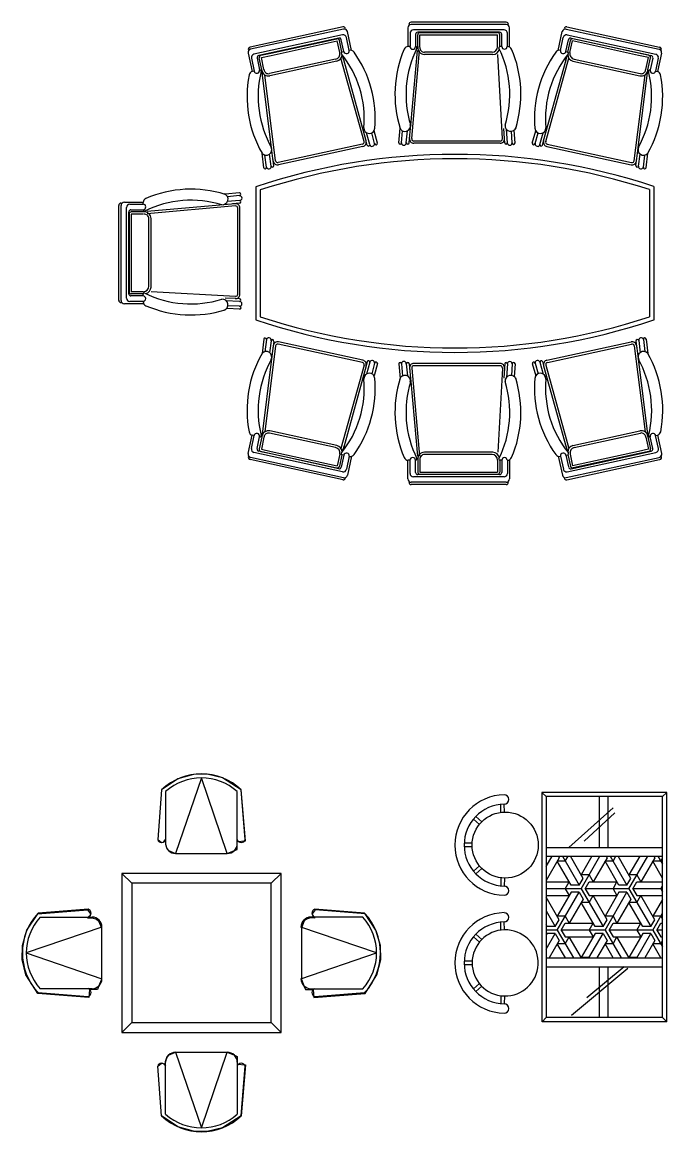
# Model space of a CAD drawing. Header units: inches. Extents: x 11.8 to 54.3, y 7.5 to 32.3.
# Drawn here: x 23.46 to 26.38, y 21.17 to 26.19 of the extents above; entities that cross this region are included whole.
import ezdxf

# ---------------------------------------------------------------- set-up
doc = ezdxf.new("R2010")
doc.units = ezdxf.units.IN
doc.header["$MEASUREMENT"] = 0
for name, color, linetype in [('02', 2, 'Continuous'), ('1', 1, 'Continuous'), ('4', 4, 'Continuous')]:
    doc.layers.add(name, color=color, linetype=linetype)

msp = doc.modelspace()

# ---------------------------------------------------------------- linework, layer by layer
at = {"layer": '02'}
for p, q in [((24.2727, 22.7729), (24.1557, 22.4309)), ((24.3897, 22.4309), (24.2727, 22.7729)), ((25.8127, 22.7077, 4.5), (25.8318, 22.6882, 4.5)), ((26.3581, 22.6882, 4.5), (26.3772, 22.7077, 4.5)), ((26.0712, 22.6886, 4.5), (26.0712, 22.4585, 4.5)), ((26.1112, 22.6886, 4.5), (26.1112, 22.4585, 4.5)), ((25.627, 22.6175, 4.5), (25.6262, 22.6543, 4.5)), ((25.643, 22.6187, 4.5), (25.6422, 22.6546, 4.5)), ((26.1346, 22.6377, 4.5), (25.9338, 22.4585, 4.5)), ((26.1424, 22.6145, 4.5), (26.0033, 22.4872, 4.5)), ((25.5297, 22.5628, 4.5), (25.5029, 22.5868, 4.5)), ((25.5404, 22.5747, 4.5), (25.5136, 22.5988, 4.5)), ((25.4969, 22.4771, 4.5), (25.4609, 22.4771, 4.5)), ((25.4969, 22.4611, 4.5), (25.4609, 22.4611, 4.5)), ((25.8318, 22.4585, 4.5), (26.3581, 22.4585, 4.5)), ((25.8318, 22.3714, 4.5), (25.859, 22.4185, 4.5)), ((25.8318, 22.4185, 4.5), (26.3581, 22.4185, 4.5)), ((25.891, 22.4117, 4.5), (25.8318, 22.309, 4.5)), ((25.8871, 22.4185, 4.5), (25.891, 22.4117, 4.5)), ((25.9051, 22.4185, 4.5), (25.981, 22.287, 4.5)), ((25.918, 22.3961, 4.5), (25.931, 22.4185, 4.5)), ((25.999, 22.3181, 4.5), (25.9411, 22.4185, 4.5)), ((26.039, 22.4185, 4.5), (25.99, 22.3337, 4.5)), ((25.99, 22.2714, 4.5), (26.075, 22.4185, 4.5)), ((26.107, 22.4117, 4.5), (26.044, 22.3025, 4.5)), ((26.1031, 22.4185, 4.5), (26.107, 22.4117, 4.5)), ((26.1211, 22.4185, 4.5), (26.197, 22.287, 4.5)), ((26.134, 22.3961, 4.5), (26.147, 22.4185, 4.5)), ((26.215, 22.3181, 4.5), (26.1571, 22.4185, 4.5)), ((26.255, 22.4185, 4.5), (26.206, 22.3337, 4.5)), ((26.206, 22.2714, 4.5), (26.291, 22.4185, 4.5)), ((26.323, 22.4117, 4.5), (26.26, 22.3025, 4.5)), ((26.3191, 22.4185, 4.5), (26.323, 22.4117, 4.5)), ((26.3371, 22.4185, 4.5), (26.3581, 22.382, 4.5)), ((26.35, 22.3961, 4.5), (26.3581, 22.4101, 4.5)), ((25.5297, 22.3753, 4.5), (25.5029, 22.3513, 4.5)), ((25.5404, 22.3634, 4.5), (25.5136, 22.3394, 4.5)), ((25.945, 22.287, 4.5), (25.882, 22.3961, 4.5)), ((25.918, 22.3961, 4.5), (25.882, 22.3961, 4.5)), ((26.161, 22.287, 4.5), (26.098, 22.3961, 4.5)), ((26.134, 22.3961, 4.5), (26.098, 22.3961, 4.5)), ((26.3581, 22.3197, 4.5), (26.314, 22.3961, 4.5)), ((26.35, 22.3961, 4.5), (26.314, 22.3961, 4.5)), ((23.9577, 22.2959), (23.9127, 22.3409)), ((24.5877, 22.2959), (24.6327, 22.3409)), ((25.627, 22.3207, 4.5), (25.6262, 22.2839, 4.5)), ((25.643, 22.3195, 4.5), (25.6422, 22.2835, 4.5)), ((25.981, 22.287, 4.5), (25.999, 22.3181, 4.5)), ((26.026, 22.3337, 4.5), (25.99, 22.3337, 4.5)), ((26.026, 22.3337, 4.5), (26.044, 22.3025, 4.5)), ((26.197, 22.287, 4.5), (26.215, 22.3181, 4.5)), ((26.242, 22.3337, 4.5), (26.206, 22.3337, 4.5)), ((26.242, 22.3337, 4.5), (26.26, 22.3025, 4.5)), ((23.9577, 22.2959), (23.9577, 21.6659)), ((24.5877, 22.2959), (23.9577, 22.2959)), ((24.5877, 21.6659), (24.5877, 22.2959)), ((25.8318, 22.3025, 4.5), (25.936, 22.3025, 4.5)), ((25.99, 22.2714, 4.5), (25.8318, 22.2714, 4.5)), ((25.945, 22.2558, 4.5), (25.882, 22.1467, 4.5)), ((25.882, 22.0843, 4.5), (25.981, 22.2558, 4.5)), ((25.918, 22.2714, 4.5), (25.936, 22.3025, 4.5)), ((25.918, 22.2714, 4.5), (25.936, 22.2402, 4.5)), ((25.981, 22.287, 4.5), (25.945, 22.287, 4.5)), ((25.981, 22.2558, 4.5), (25.945, 22.2558, 4.5)), ((25.981, 22.2558, 4.5), (25.999, 22.2246, 4.5)), ((25.99, 22.2714, 4.5), (26.089, 22.0999, 4.5)), ((26.008, 22.2714, 4.5), (26.026, 22.3025, 4.5)), ((26.008, 22.2714, 4.5), (26.026, 22.2402, 4.5)), ((26.206, 22.2714, 4.5), (26.008, 22.2714, 4.5)), ((26.026, 22.3025, 4.5), (26.152, 22.3025, 4.5)), ((26.161, 22.2558, 4.5), (26.098, 22.1467, 4.5)), ((26.098, 22.0843, 4.5), (26.197, 22.2558, 4.5)), ((26.134, 22.2714, 4.5), (26.152, 22.3025, 4.5)), ((26.134, 22.2714, 4.5), (26.152, 22.2402, 4.5)), ((26.197, 22.287, 4.5), (26.161, 22.287, 4.5)), ((26.197, 22.2558, 4.5), (26.161, 22.2558, 4.5)), ((26.197, 22.2558, 4.5), (26.215, 22.2246, 4.5)), ((26.206, 22.2714, 4.5), (26.305, 22.0999, 4.5)), ((26.224, 22.2714, 4.5), (26.242, 22.3025, 4.5)), ((26.224, 22.2714, 4.5), (26.242, 22.2402, 4.5)), ((26.3581, 22.2714, 4.5), (26.224, 22.2714, 4.5)), ((26.242, 22.3025, 4.5), (26.3581, 22.3025, 4.5)), ((26.35, 22.2714, 4.5), (26.3581, 22.2854, 4.5)), ((26.35, 22.2714, 4.5), (26.3581, 22.2573, 4.5)), ((25.8318, 22.2402, 4.5), (25.936, 22.2402, 4.5)), ((25.891, 22.1311, 4.5), (25.8318, 22.2337, 4.5)), ((25.999, 22.2246, 4.5), (25.936, 22.1155, 4.5)), ((26.053, 22.0999, 4.5), (25.99, 22.209, 4.5)), ((26.026, 22.209, 4.5), (25.99, 22.209, 4.5)), ((26.026, 22.2402, 4.5), (26.152, 22.2402, 4.5)), ((26.026, 22.209, 4.5), (26.044, 22.2402, 4.5)), ((26.107, 22.1311, 4.5), (26.044, 22.2402, 4.5)), ((26.215, 22.2246, 4.5), (26.152, 22.1155, 4.5)), ((26.269, 22.0999, 4.5), (26.206, 22.209, 4.5)), ((26.242, 22.209, 4.5), (26.206, 22.209, 4.5)), ((26.242, 22.2402, 4.5), (26.3581, 22.2402, 4.5)), ((26.242, 22.209, 4.5), (26.26, 22.2402, 4.5)), ((26.323, 22.1311, 4.5), (26.26, 22.2402, 4.5)), ((26.3581, 22.2231, 4.5), (26.314, 22.1467, 4.5)), ((25.8318, 22.1714, 4.5), (25.873, 22.0999, 4.5)), ((26.314, 22.0843, 4.5), (26.3581, 22.1607, 4.5)), ((23.5425, 22.1429), (23.7777, 22.1429)), ((25.627, 22.0839, 4.5), (25.6262, 22.1207, 4.5)), ((25.6422, 22.1211, 4.5), (25.6422, 22.1211, 4.5)), ((25.643, 22.0851, 4.5), (25.6422, 22.1211, 4.5)), ((25.837, 22.0999, 4.5), (25.8318, 22.109, 4.5)), ((25.873, 22.0999, 4.5), (25.891, 22.1311, 4.5)), ((25.918, 22.1467, 4.5), (25.882, 22.1467, 4.5)), ((25.9, 22.0843, 4.5), (25.918, 22.1155, 4.5)), ((25.918, 22.1467, 4.5), (25.936, 22.1155, 4.5)), ((25.918, 22.1155, 4.5), (26.044, 22.1155, 4.5)), ((26.026, 22.0843, 4.5), (26.044, 22.1155, 4.5)), ((26.089, 22.0999, 4.5), (26.107, 22.1311, 4.5)), ((26.134, 22.1467, 4.5), (26.098, 22.1467, 4.5)), ((26.116, 22.0843, 4.5), (26.134, 22.1155, 4.5)), ((26.134, 22.1467, 4.5), (26.152, 22.1155, 4.5)), ((26.134, 22.1155, 4.5), (26.26, 22.1155, 4.5)), ((26.242, 22.0843, 4.5), (26.26, 22.1155, 4.5)), ((26.305, 22.0999, 4.5), (26.323, 22.1311, 4.5)), ((26.35, 22.1467, 4.5), (26.314, 22.1467, 4.5)), ((26.332, 22.0843, 4.5), (26.35, 22.1155, 4.5)), ((26.35, 22.1467, 4.5), (26.3581, 22.1326, 4.5)), ((26.35, 22.1155, 4.5), (26.3581, 22.1155, 4.5)), ((23.8227, 22.0979), (23.4807, 21.9809)), ((25.0647, 21.9809), (24.7227, 22.0979)), ((25.5404, 22.0412, 4.5), (25.5136, 22.0652, 4.5)), ((25.882, 22.0843, 4.5), (25.8318, 22.0843, 4.5)), ((25.837, 22.0687, 4.5), (25.8318, 22.0596, 4.5)), ((25.8318, 21.9972, 4.5), (25.873, 22.0687, 4.5)), ((25.873, 22.0999, 4.5), (25.837, 22.0999, 4.5)), ((25.873, 22.0687, 4.5), (25.837, 22.0687, 4.5)), ((25.873, 22.0687, 4.5), (25.891, 22.0375, 4.5)), ((25.882, 22.0843, 4.5), (25.9548, 21.9583, 4.5)), ((25.9, 22.0843, 4.5), (25.918, 22.0531, 4.5)), ((26.098, 22.0843, 4.5), (25.9, 22.0843, 4.5)), ((26.053, 22.0687, 4.5), (25.99, 21.9596, 4.5)), ((26.0253, 21.9583, 4.5), (26.089, 22.0687, 4.5)), ((26.026, 22.0843, 4.5), (26.044, 22.0531, 4.5)), ((26.089, 22.0999, 4.5), (26.053, 22.0999, 4.5)), ((26.089, 22.0687, 4.5), (26.053, 22.0687, 4.5)), ((26.089, 22.0687, 4.5), (26.107, 22.0375, 4.5)), ((26.098, 22.0843, 4.5), (26.1708, 21.9583, 4.5)), ((26.116, 22.0843, 4.5), (26.134, 22.0531, 4.5)), ((26.314, 22.0843, 4.5), (26.116, 22.0843, 4.5)), ((26.269, 22.0687, 4.5), (26.206, 21.9596, 4.5)), ((26.2413, 21.9583, 4.5), (26.305, 22.0687, 4.5)), ((26.242, 22.0843, 4.5), (26.26, 22.0531, 4.5)), ((26.305, 22.0999, 4.5), (26.269, 22.0999, 4.5)), ((26.305, 22.0687, 4.5), (26.269, 22.0687, 4.5)), ((26.305, 22.0687, 4.5), (26.323, 22.0375, 4.5)), ((26.314, 22.0843, 4.5), (26.3581, 22.0079, 4.5)), ((26.332, 22.0843, 4.5), (26.35, 22.0531, 4.5)), ((26.3581, 22.0843, 4.5), (26.332, 22.0843, 4.5)), ((25.5297, 22.0293, 4.5), (25.5029, 22.0533, 4.5)), ((25.891, 22.0375, 4.5), (25.8453, 21.9583, 4.5)), ((25.9188, 21.9583, 4.5), (25.882, 22.0219, 4.5)), ((25.918, 22.0219, 4.5), (25.882, 22.0219, 4.5)), ((25.918, 22.0531, 4.5), (26.044, 22.0531, 4.5)), ((25.918, 22.0219, 4.5), (25.936, 22.0531, 4.5)), ((25.9908, 21.9583, 4.5), (25.936, 22.0531, 4.5)), ((26.107, 22.0375, 4.5), (26.0613, 21.9583, 4.5)), ((26.1348, 21.9583, 4.5), (26.098, 22.0219, 4.5)), ((26.134, 22.0219, 4.5), (26.098, 22.0219, 4.5)), ((26.134, 22.0531, 4.5), (26.26, 22.0531, 4.5)), ((26.134, 22.0219, 4.5), (26.152, 22.0531, 4.5)), ((26.2068, 21.9583, 4.5), (26.152, 22.0531, 4.5)), ((26.323, 22.0375, 4.5), (26.2773, 21.9583, 4.5)), ((26.3508, 21.9583, 4.5), (26.314, 22.0219, 4.5)), ((26.35, 22.0219, 4.5), (26.314, 22.0219, 4.5)), ((26.35, 22.0531, 4.5), (26.3581, 22.0531, 4.5)), ((26.35, 22.0219, 4.5), (26.3581, 22.036, 4.5)), ((23.4807, 21.9809), (23.8227, 21.8639)), ((24.7227, 21.8639), (25.0647, 21.9809)), ((25.8318, 21.9583, 4.5), (26.3581, 21.9583, 4.5)), ((26.026, 21.9596, 4.5), (25.99, 21.9596, 4.5)), ((26.026, 21.9596, 4.5), (26.0268, 21.9583, 4.5)), ((26.242, 21.9596, 4.5), (26.206, 21.9596, 4.5)), ((26.242, 21.9596, 4.5), (26.2428, 21.9583, 4.5)), ((25.4969, 21.9435, 4.5), (25.4609, 21.9435, 4.5)), ((25.4969, 21.9275, 4.5), (25.4609, 21.9275, 4.5)), ((25.8318, 21.9183, 4.5), (26.3581, 21.9183, 4.5)), ((26.2005, 21.9098, 4.5), (25.9457, 21.6975, 4.5)), ((26.1844, 21.9183, 4.5), (26.0149, 21.7772, 4.5)), ((26.0712, 21.9183, 4.5), (26.0712, 21.6882, 4.5)), ((26.1112, 21.9183, 4.5), (26.1112, 21.6882, 4.5)), ((25.8101, 21.8923, 4.5), (25.8127, 21.8923, 4.5)), ((23.7777, 21.8189), (23.5425, 21.8189)), ((25.5297, 21.8418, 4.5), (25.5029, 21.8178, 4.5)), ((25.5404, 21.8299, 4.5), (25.5136, 21.8058, 4.5)), ((25.627, 21.7871, 4.5), (25.6262, 21.7503, 4.5)), ((25.627, 21.7871, 4.5), (25.6426, 21.7859, 4.5)), ((25.643, 21.7859, 4.5), (25.6422, 21.75, 4.5)), ((23.9127, 21.6209), (23.9577, 21.6659)), ((23.9577, 21.6659), (24.5877, 21.6659)), ((24.6327, 21.6209), (24.5877, 21.6659)), ((25.8318, 21.6886, 4.5), (25.8131, 21.6691, 4.5)), ((26.3577, 21.6882, 4.5), (26.3772, 21.6691, 4.5)), ((24.1557, 21.5309), (24.2727, 21.1889)), ((24.2727, 21.1889), (24.3897, 21.5309)), ((24.4347, 21.5123), (24.4347, 21.2508)), ((24.1107, 21.2508), (24.1107, 21.4859))]:
    msp.add_line(p, q, dxfattribs=at)
msp.add_circle((25.6463, 22.4691, 4.5), 0.1496, dxfattribs=at)
for centre, radius, start, end in [((24.2727, 22.5299), 0.243, 48.1897, 131.8103), ((23.7237, 21.9809), 0.243, 138.1897, 221.8103), ((24.8217, 21.9809), 0.243, 318.1897, 41.8103), ((25.6463, 21.9355, 4.5), 0.1496, 268.5755, 262.5676), ((24.2727, 21.4319), 0.243, 228.1897, 311.8103)]:
    msp.add_arc(centre, radius, start, end, dxfattribs=at)
at = {"layer": '1'}
for p, q in [((24.913, 26.1731), (24.4929, 26.0815)), ((25.6512, 26.1942), (25.2212, 26.1942)), ((25.6512, 26.1842), (25.2212, 26.1842)), ((25.9246, 26.1731), (26.3447, 26.0815)), ((24.9152, 26.1633), (24.4951, 26.0717)), ((24.9107, 26.1368), (24.5101, 26.0494)), ((24.8933, 26.1228), (24.5318, 26.0439)), ((24.9414, 26.0667), (24.9286, 26.1253)), ((24.9516, 26.0667), (24.933, 26.1519)), ((25.2062, 26.1692), (25.2062, 26.0842)), ((25.2162, 26.1442), (25.2162, 26.0842)), ((25.6412, 26.1592), (25.2312, 26.1592)), ((25.2412, 26.1392), (25.2412, 26.0842)), ((25.2508, 26.082), (25.2508, 26.1377)), ((25.6212, 26.1492), (25.2512, 26.1492)), ((25.2608, 26.1477), (25.6119, 26.1477)), ((25.2608, 26.082), (25.2608, 26.1377)), ((25.2608, 26.1377), (25.6119, 26.1377)), ((25.6119, 26.0835), (25.6119, 26.1377)), ((25.6219, 26.0841), (25.6219, 26.1377)), ((25.6312, 26.0842), (25.6312, 26.1392)), ((25.6562, 26.0842), (25.6562, 26.1442)), ((25.6662, 26.082), (25.6662, 26.1692)), ((25.886, 26.0667), (25.9046, 26.1519)), ((25.8962, 26.0667), (25.909, 26.1253)), ((25.9224, 26.1633), (26.3425, 26.0717)), ((25.9269, 26.1368), (26.3274, 26.0494)), ((25.9443, 26.1228), (26.3058, 26.0439)), ((24.586, 26.0542), (24.8846, 26.1193)), ((24.5881, 26.0444), (24.8867, 26.1096)), ((24.8982, 26.0566), (24.8867, 26.1096)), ((24.9079, 26.0592), (24.8965, 26.1117)), ((24.9169, 26.0614), (24.9052, 26.1151)), ((25.2159, 26.0842), (25.2081, 26.0842)), ((25.2412, 26.0858), (25.2412, 26.0858)), ((25.251, 26.0813), (25.2511, 26.082)), ((25.631, 26.0841), (25.6227, 26.0841)), ((25.6307, 26.0826), (25.6306, 26.0841)), ((25.6563, 26.0829), (25.6562, 26.0841)), ((25.9207, 26.0614), (25.9324, 26.1151)), ((25.9297, 26.0592), (25.9411, 26.1117)), ((25.9394, 26.0566), (25.9509, 26.1096)), ((26.2495, 26.0444), (25.9509, 26.1096)), ((26.2516, 26.0542), (25.953, 26.1193)), ((24.4836, 26.0539), (24.5017, 25.9708)), ((24.4987, 26.0316), (24.5115, 25.9729)), ((24.5242, 26.032), (24.5359, 25.9783)), ((24.5458, 25.9782), (24.5339, 26.0326)), ((24.5415, 26.0445), (24.586, 26.0542)), ((24.5437, 26.0347), (24.5881, 26.0444)), ((24.5555, 25.9803), (24.5437, 26.0347)), ((24.8791, 26.0269), (24.5801, 25.9616)), ((25.0081, 25.6541), (24.9038, 26.031)), ((24.9168, 26.0612), (24.9087, 26.0594)), ((24.9165, 26.0223), (24.9091, 26.0473)), ((25.0177, 25.6567), (24.9159, 26.0247)), ((25.219, 25.7284), (25.2496, 26.0659)), ((25.2235, 25.6672), (25.2596, 26.0659)), ((25.5869, 26.0585), (25.2809, 26.0585)), ((25.5907, 26.0485), (25.2809, 26.0485)), ((25.6335, 25.6668), (25.6124, 26.048)), ((25.8199, 25.6567), (25.9217, 26.0247)), ((25.8295, 25.6541), (25.9338, 26.031)), ((25.9208, 26.0612), (25.9289, 26.0594)), ((25.9211, 26.0223), (25.9285, 26.0473)), ((25.9584, 26.0269), (26.2575, 25.9616)), ((26.2939, 26.0347), (26.2495, 26.0444)), ((26.2961, 26.0445), (26.2516, 26.0542)), ((26.2821, 25.9803), (26.2939, 26.0347)), ((26.2918, 25.9782), (26.3037, 26.0326)), ((26.3134, 26.032), (26.3017, 25.9783)), ((26.3389, 26.0316), (26.3261, 25.9729)), ((26.354, 26.0539), (26.3359, 25.9708)), ((24.5111, 25.9729), (24.5035, 25.9712)), ((24.5356, 25.9798), (24.5356, 25.9799)), ((24.59, 25.6259), (24.5458, 25.9782)), ((24.5461, 25.9775), (24.546, 25.9782)), ((24.5555, 25.9803), (24.556, 25.9787)), ((24.885, 26.0179), (24.5822, 25.9519)), ((25.9526, 26.0179), (26.2554, 25.9519)), ((26.2476, 25.6259), (26.2918, 25.9782)), ((26.2821, 25.9803), (26.2816, 25.9787)), ((26.2915, 25.9775), (26.2916, 25.9782)), ((26.302, 25.9798), (26.302, 25.9799)), ((26.3265, 25.9729), (26.3341, 25.9712)), ((24.6075, 25.5671), (24.5588, 25.9565)), ((26.2301, 25.5671), (26.2788, 25.9565)), ((25.2136, 25.6681), (25.219, 25.7284)), ((25.0343, 25.6405), (25.0193, 25.6941)), ((25.0556, 25.6452), (25.0426, 25.6929)), ((25.0687, 25.6471), (25.0532, 25.7023)), ((25.1649, 25.648), (25.1708, 25.714)), ((25.1772, 25.648), (25.182, 25.7027)), ((25.199, 25.648), (25.2043, 25.7026)), ((25.2118, 25.6484), (25.2147, 25.6808)), ((25.6435, 25.6674), (25.6409, 25.7128)), ((25.6562, 25.648), (25.6526, 25.7096)), ((25.678, 25.648), (25.6754, 25.7004)), ((25.6912, 25.6472), (25.6877, 25.7061)), ((25.7689, 25.6471), (25.7844, 25.7023)), ((25.782, 25.6452), (25.795, 25.6929)), ((25.8033, 25.6405), (25.8183, 25.6941)), ((24.5975, 25.5658), (24.59, 25.6259)), ((25.0006, 25.6416), (24.6195, 25.5585)), ((25.0027, 25.6319), (24.6217, 25.5488)), ((25.0227, 25.6381), (25.0178, 25.6554)), ((25.0689, 25.6463), (25.0689, 25.6464)), ((25.1758, 25.6463), (25.1758, 25.6464)), ((25.6235, 25.6563), (25.2335, 25.6563)), ((25.6235, 25.6463), (25.2335, 25.6463)), ((25.6444, 25.6482), (25.6433, 25.6661)), ((25.6913, 25.6463), (25.6913, 25.6464)), ((25.7687, 25.6463), (25.7687, 25.6464)), ((25.8149, 25.6381), (25.8198, 25.6554)), ((25.8349, 25.6319), (26.2159, 25.5488)), ((25.837, 25.6416), (26.2181, 25.5585)), ((26.24, 25.5658), (26.2476, 25.6259)), ((24.5542, 25.5358), (24.5466, 25.6012)), ((24.5663, 25.5385), (24.5594, 25.5929)), ((24.5876, 25.5431), (24.5811, 25.5976)), ((24.6, 25.5462), (24.5959, 25.5785)), ((26.2375, 25.5462), (26.2417, 25.5785)), ((26.25, 25.5431), (26.2565, 25.5976)), ((26.2713, 25.5385), (26.2782, 25.5929)), ((26.2833, 25.5358), (26.291, 25.6012)), ((24.5653, 25.5365), (24.5653, 25.5365)), ((26.2723, 25.5365), (26.2723, 25.5365)), ((24.4452, 25.4214), (24.3793, 25.4154)), ((24.5389, 25.4349), (24.5389, 24.8608)), ((26.2989, 25.4364), (26.2989, 24.8607)), ((23.924, 25.38), (24.009, 25.38)), ((23.949, 25.37), (24.009, 25.37)), ((24.009, 25.3704), (24.009, 25.3782)), ((24.4251, 25.3727), (24.0273, 25.3367)), ((24.4452, 25.4091), (24.3905, 25.4042)), ((24.4452, 25.3872), (24.3906, 25.382)), ((24.4448, 25.3744), (24.4124, 25.3716)), ((24.4469, 25.4104), (24.4469, 25.4104)), ((23.899, 24.935), (23.899, 25.365)), ((23.909, 24.935), (23.909, 25.365)), ((23.934, 24.945), (23.934, 25.355)), ((23.944, 24.965), (23.944, 25.335)), ((23.9455, 25.3254), (23.9455, 24.9743)), ((23.954, 25.345), (24.009, 25.345)), ((24.0112, 25.3354), (23.9555, 25.3354)), ((23.9555, 25.3254), (23.9555, 24.9743)), ((24.0112, 25.3254), (23.9555, 25.3254)), ((24.0074, 25.345), (24.0074, 25.345)), ((24.012, 25.3353), (24.0113, 25.3352)), ((24.426, 25.3627), (24.0273, 25.3266)), ((24.4369, 24.9628), (24.4369, 25.3528)), ((24.4469, 24.9628), (24.4469, 25.3528)), ((24.0347, 24.9993), (24.0347, 25.3054)), ((24.0447, 24.9956), (24.0447, 25.3054)), ((24.0097, 24.9743), (23.9555, 24.9743)), ((24.4264, 24.9528), (24.0452, 24.9739)), ((24.0112, 24.92), (23.924, 24.92)), ((24.009, 24.93), (23.949, 24.93)), ((24.009, 24.955), (23.954, 24.955)), ((24.0092, 24.9643), (23.9555, 24.9643)), ((24.0106, 24.9556), (24.0091, 24.9557)), ((24.0103, 24.93), (24.0091, 24.9301)), ((24.0092, 24.9552), (24.0092, 24.9635)), ((24.4258, 24.9428), (24.3805, 24.9453)), ((24.4452, 24.9301), (24.3836, 24.9337)), ((24.4451, 24.9419), (24.4271, 24.943)), ((24.4461, 24.895), (24.3871, 24.8985)), ((24.4452, 24.9083), (24.3929, 24.9109)), ((24.4469, 24.895), (24.4469, 24.895)), ((24.5542, 24.7599), (24.5466, 24.6945)), ((24.6075, 24.7286), (24.5588, 24.3392)), ((24.5663, 24.7572), (24.5594, 24.7028)), ((24.5653, 24.7592), (24.5653, 24.7592)), ((24.5876, 24.7526), (24.5811, 24.6981)), ((24.5975, 24.7299), (24.59, 24.6698)), ((24.6, 24.7495), (24.5959, 24.7172)), ((25.0006, 24.6541), (24.6195, 24.7372)), ((25.0027, 24.6638), (24.6217, 24.7469)), ((25.8351, 24.6639), (26.2162, 24.7471)), ((25.8373, 24.6542), (26.2183, 24.7374)), ((26.2303, 24.7288), (26.2792, 24.3394)), ((26.2378, 24.7497), (26.2419, 24.7174)), ((26.2403, 24.7301), (26.2478, 24.67)), ((26.2502, 24.7528), (26.2567, 24.6983)), ((26.2715, 24.7574), (26.2785, 24.703)), ((26.2725, 24.7594), (26.2725, 24.7594)), ((26.2836, 24.7601), (26.2913, 24.6947)), ((24.59, 24.6698), (24.5458, 24.3175)), ((26.2478, 24.67), (26.2922, 24.3178)), ((25.0081, 24.6416), (24.9038, 24.2647)), ((25.0177, 24.639), (24.9159, 24.271)), ((25.0227, 24.6575), (25.0178, 24.6403)), ((25.0343, 24.6552), (25.0193, 24.6016)), ((25.0556, 24.6505), (25.0426, 24.6027)), ((25.0687, 24.6486), (25.0532, 24.5934)), ((25.0689, 24.6494), (25.0689, 24.6493)), ((25.1649, 24.6477), (25.1708, 24.5817)), ((25.1758, 24.6494), (25.1758, 24.6493)), ((25.1772, 24.6477), (25.182, 24.593)), ((25.199, 24.6477), (25.2043, 24.593)), ((25.2118, 24.6473), (25.2147, 24.6149)), ((25.2136, 24.6276), (25.219, 24.5673)), ((25.2235, 24.6285), (25.2596, 24.2298)), ((25.6235, 24.6494), (25.2335, 24.6494)), ((25.6235, 24.6394), (25.2335, 24.6394)), ((25.6335, 24.6288), (25.6124, 24.2477)), ((25.6435, 24.6283), (25.6409, 24.5829)), ((25.6444, 24.6475), (25.6433, 24.6296)), ((25.6562, 24.6477), (25.6526, 24.586)), ((25.678, 24.6477), (25.6754, 24.5953)), ((25.6912, 24.6485), (25.6877, 24.5896)), ((25.6913, 24.6494), (25.6913, 24.6493)), ((25.7689, 24.6495), (25.7689, 24.6494)), ((25.7691, 24.6486), (25.7847, 24.5935)), ((25.7822, 24.6506), (25.7952, 24.6028)), ((25.8036, 24.6553), (25.8186, 24.6017)), ((25.8151, 24.6577), (25.82, 24.6404)), ((25.8201, 24.6391), (25.922, 24.2712)), ((25.8298, 24.6417), (25.9341, 24.2648)), ((25.219, 24.5673), (25.2496, 24.2298)), ((24.4836, 24.2418), (24.5017, 24.3249)), ((24.4987, 24.2641), (24.5115, 24.3227)), ((24.5111, 24.3228), (24.5035, 24.3245)), ((24.5242, 24.2637), (24.5359, 24.3174)), ((24.5458, 24.3175), (24.5339, 24.2631)), ((24.5356, 24.3159), (24.5356, 24.3158)), ((24.5555, 24.3154), (24.5437, 24.2609)), ((24.5461, 24.3182), (24.546, 24.3175)), ((24.5555, 24.3154), (24.556, 24.317)), ((24.8791, 24.2688), (24.5801, 24.3341)), ((24.885, 24.2778), (24.5822, 24.3438)), ((25.953, 24.2779), (26.2557, 24.344)), ((25.9588, 24.269), (26.2578, 24.3343)), ((26.2824, 24.3156), (26.2819, 24.3172)), ((26.2824, 24.3156), (26.2943, 24.2612)), ((26.2919, 24.3185), (26.2919, 24.3178)), ((26.2922, 24.3178), (26.3041, 24.2633)), ((26.3138, 24.2639), (26.302, 24.3176)), ((26.3024, 24.3161), (26.3024, 24.3161)), ((26.3392, 24.2644), (26.3264, 24.323)), ((26.3268, 24.323), (26.3344, 24.3247)), ((26.3543, 24.2421), (26.3362, 24.3251)), ((24.9165, 24.2733), (24.9091, 24.2483)), ((25.9215, 24.2735), (25.9288, 24.2485)), ((24.913, 24.1226), (24.4929, 24.2142)), ((24.9152, 24.1323), (24.4951, 24.224)), ((24.9107, 24.1589), (24.5101, 24.2463)), ((24.8933, 24.1729), (24.5318, 24.2518)), ((24.5415, 24.2512), (24.586, 24.2415)), ((24.5437, 24.2609), (24.5881, 24.2512)), ((24.586, 24.2415), (24.8846, 24.1764)), ((24.5881, 24.2512), (24.8867, 24.1861)), ((24.8982, 24.2391), (24.8867, 24.1861)), ((24.9079, 24.2365), (24.8965, 24.184)), ((24.9169, 24.2343), (24.9052, 24.1806)), ((24.9168, 24.2345), (24.9087, 24.2363)), ((24.9414, 24.229), (24.9286, 24.1704)), ((24.9516, 24.229), (24.933, 24.1438)), ((25.2508, 24.2137), (25.2508, 24.1579)), ((25.251, 24.2144), (25.2511, 24.2137)), ((25.2608, 24.2137), (25.2608, 24.1579)), ((25.5907, 24.2471), (25.2809, 24.2471)), ((25.5869, 24.2371), (25.2809, 24.2371)), ((25.6662, 24.2136), (25.6662, 24.1265)), ((25.8863, 24.2291), (25.9049, 24.1439)), ((25.8966, 24.2291), (25.9094, 24.1705)), ((25.921, 24.2344), (25.9327, 24.1807)), ((25.9212, 24.2346), (25.9293, 24.2364)), ((25.9228, 24.1325), (26.3429, 24.2242)), ((25.9249, 24.1227), (26.345, 24.2144)), ((25.9272, 24.159), (26.3278, 24.2465)), ((25.93, 24.2366), (25.9415, 24.1841)), ((25.9397, 24.2392), (25.9513, 24.1863)), ((25.9446, 24.1731), (26.3061, 24.252)), ((26.2498, 24.2515), (25.9513, 24.1863)), ((26.252, 24.2417), (25.9534, 24.1765)), ((26.2943, 24.2612), (26.2498, 24.2515)), ((26.2964, 24.2514), (26.252, 24.2417)), ((25.2062, 24.1265), (25.2062, 24.2115)), ((25.2159, 24.2114), (25.2081, 24.2114)), ((25.2162, 24.1515), (25.2162, 24.2115)), ((25.2412, 24.1565), (25.2412, 24.2115)), ((25.2412, 24.2099), (25.2412, 24.2098)), ((25.6119, 24.2121), (25.6119, 24.1579)), ((25.6219, 24.2116), (25.6219, 24.1579)), ((25.631, 24.2116), (25.6227, 24.2116)), ((25.6307, 24.2131), (25.6306, 24.2116)), ((25.6312, 24.2115), (25.6312, 24.1565)), ((25.6563, 24.2128), (25.6562, 24.2116)), ((25.6562, 24.2115), (25.6562, 24.1515)), ((25.6412, 24.1365), (25.2312, 24.1365)), ((25.6212, 24.1465), (25.2512, 24.1465)), ((25.2608, 24.1579), (25.6119, 24.1579)), ((25.2608, 24.1479), (25.6119, 24.1479)), ((25.6512, 24.1115), (25.2212, 24.1115)), ((25.6512, 24.1015), (25.2212, 24.1015))]:
    msp.add_line(p, q, dxfattribs=at)
for centre, radius, start, end in [((24.9147, 26.1632), 0.0103, 12.3034, 102.3033), ((25.2212, 26.1692), 0.015, 89.9996, 179.9993), ((25.221, 26.1842), 0.0103, 90, 179.9979), ((25.6508, 26.1842), 0.0103, 0.0001, 90), ((25.6512, 26.1692), 0.015, 0, 89.9996), ((25.9229, 26.1632), 0.0103, 77.6967, 167.6966), ((24.8955, 26.113), 0.01, 12.3033, 102.303), ((24.9139, 26.1221), 0.015, 12.3033, 102.303), ((24.9184, 26.1487), 0.015, 12.3033, 102.303), ((25.2312, 26.1442), 0.015, 89.9996, 179.9993), ((25.2512, 26.1392), 0.01, 89.9996, 179.9993), ((25.2608, 26.1377), 0.01, 90, 180), ((25.6119, 26.1377), 0.01, 0, 90), ((25.6212, 26.1392), 0.01, 0, 89.9996), ((25.6412, 26.1442), 0.015, 0, 89.9996), ((25.9192, 26.1487), 0.015, 77.697, 167.6967), ((25.9237, 26.1221), 0.015, 77.697, 167.6967), ((25.9421, 26.113), 0.01, 77.697, 167.6967), ((24.4949, 26.0716), 0.0103, 102.3033, 212.9157), ((24.8867, 26.1096), 0.01, 12.3033, 102.3033), ((25.2081, 26.0642), 0.02, 90, 156.8205), ((25.6666, 25.8679), 0.4688, 153.5666, 197.311), ((25.2281, 26.0846), 0.0126, 180.0001, 359.9999), ((25.2408, 26.0762), 0.00801, 59.4109, 90), ((25.2423, 26.0788), 0.005, 333.5666, 59.4109), ((25.2809, 26.0785), 0.03, 174.8251, 270), ((25.6666, 25.8679), 0.4688, 152.2307, 152.4303), ((25.2809, 26.0785), 0.02, 174.8251, 270), ((25.5869, 26.0835), 0.025, 270, 0), ((25.5907, 26.0785), 0.03, 270, 351.0504), ((25.6227, 26.0791), 0.005, 90, 206.4635), ((25.1986, 25.8679), 0.4688, 342.689, 26.4635), ((25.6433, 26.0846), 0.0122, 180.0001, 359.9999), ((25.6571, 26.0642), 0.02, 23.1795, 90), ((25.9509, 26.1096), 0.01, 77.6967, 167.6967), ((26.3427, 26.0716), 0.0103, 327.0843, 77.6967), ((24.4982, 26.0571), 0.015, 102.303, 192.3026), ((24.5133, 26.0348), 0.015, 102.303, 192.3026), ((24.534, 26.0341), 0.01, 102.303, 192.3026), ((24.5437, 26.0347), 0.01, 102.3033, 192.3033), ((24.8738, 26.0513), 0.025, 282.3033, 12.3033), ((24.8786, 26.0472), 0.03, 282.3033, 1.4878), ((24.9097, 26.0545), 0.005, 102.3033, 218.7668), ((24.5403, 25.7578), 0.4688, 354.9923, 38.7668), ((24.9289, 26.0648), 0.0126, 194.1944, 8.7091), ((24.9465, 26.0474), 0.02, 35.4828, 104.8136), ((24.5403, 25.7578), 0.5188, 354.9923, 35.4828), ((25.6666, 25.8679), 0.5188, 156.8205, 197.311), ((25.1986, 25.8679), 0.5188, 342.689, 23.1795), ((26.2973, 25.7578), 0.5188, 144.5172, 185.0077), ((26.2973, 25.7578), 0.4688, 141.2332, 185.0077), ((25.8911, 26.0474), 0.02, 75.1864, 144.5172), ((25.9087, 26.0648), 0.0126, 171.2909, 345.8056), ((25.9279, 26.0545), 0.005, 321.2332, 77.6967), ((25.959, 26.0472), 0.03, 178.5122, 257.6967), ((25.9638, 26.0513), 0.025, 167.6967, 257.6967), ((26.2939, 26.0347), 0.01, 347.6967, 77.6967), ((26.3036, 26.0341), 0.01, 347.6974, 77.697), ((26.3243, 26.0348), 0.015, 347.6974, 77.697), ((26.3393, 26.0571), 0.015, 347.6974, 77.697), ((24.523, 25.9758), 0.0126, 192.3034, 12.3032), ((24.9976, 25.8576), 0.4688, 165.8699, 209.6143), ((24.5372, 25.9704), 0.00801, 71.7142, 102.3033), ((24.5381, 25.9732), 0.005, 345.8699, 71.7142), ((24.5758, 25.9812), 0.03, 187.1284, 282.3033), ((24.5758, 25.9812), 0.02, 187.1284, 282.3033), ((25.84, 25.8576), 0.4688, 330.3857, 14.1301), ((26.2618, 25.9812), 0.03, 257.6967, 352.8716), ((26.2618, 25.9812), 0.02, 257.6967, 352.8716), ((26.2995, 25.9732), 0.005, 108.2858, 194.1301), ((26.3004, 25.9704), 0.00801, 77.6967, 108.2858), ((26.3146, 25.9758), 0.0126, 167.6968, 347.6966), ((24.9976, 25.8576), 0.5188, 169.1238, 209.6143), ((24.5078, 25.9517), 0.02, 102.3033, 169.1238), ((25.84, 25.8576), 0.5188, 330.3857, 10.8762), ((26.3298, 25.9517), 0.02, 10.8762, 77.6967), ((25.1932, 25.725), 0.025, 195.3669, 15.3668), ((25.6715, 25.7257), 0.0255, 173.9479, 343.3079), ((25.032, 25.7155, -0.272), 0.025, 176.9365, 356.9364), ((25.8056, 25.7155, -0.272), 0.025, 183.0636, 3.0635), ((24.5655, 25.6171), 0.025, 222.431, 27.6701), ((24.9984, 25.6514), 0.01, 282.3033, 15.4638), ((24.9984, 25.6514), 0.02, 282.3033, 15.4638), ((25.0284, 25.6395), 0.00574, 193.7607, 13.7605), ((25.0447, 25.6432), 0.011, 192.3034, 12.3032), ((25.0618, 25.6465), 0.0067, 193.5526, 13.5524), ((25.171, 25.648), 0.00616, 180.0001, 359.9999), ((25.1881, 25.648), 0.0109, 180.0001, 359.9999), ((25.2053, 25.6481), 0.00636, 181.1824, 1.1823), ((25.2335, 25.6663), 0.02, 174.8251, 270), ((25.2335, 25.6663), 0.01, 174.8251, 270), ((25.6235, 25.6663), 0.02, 270, 3.1605), ((25.6235, 25.6663), 0.01, 270, 3.1605), ((25.6502, 25.6483), 0.00574, 181.4574, 1.4572), ((25.6669, 25.6484), 0.011, 180.0001, 359.9999), ((25.6844, 25.648), 0.0067, 181.2493, 1.2491), ((25.7757, 25.6465), 0.0067, 166.4476, 346.4474), ((25.7929, 25.6432), 0.011, 167.6968, 347.6966), ((25.8092, 25.6395), 0.00574, 166.2395, 346.2393), ((25.8392, 25.6514), 0.02, 164.5362, 257.6967), ((25.8392, 25.6514), 0.01, 164.5362, 257.6967), ((26.2721, 25.6171), 0.025, 152.3299, 317.569), ((25.4213, 22.7498), 2.8263, 71.9095, 108.1917), ((24.5603, 25.5371), 0.00616, 192.3034, 12.3032), ((24.5769, 25.5407), 0.0109, 192.3034, 12.3032), ((24.5938, 25.5445), 0.00636, 193.4857, 13.4856), ((24.6174, 25.5683), 0.02, 187.1284, 282.3033), ((24.6174, 25.5683), 0.01, 187.1284, 282.3033), ((26.2202, 25.5683), 0.02, 257.6967, 352.8716), ((26.2202, 25.5683), 0.01, 257.6967, 352.8716), ((26.2438, 25.5445), 0.00636, 166.5144, 346.5143), ((26.2607, 25.5407), 0.0109, 167.6968, 347.6966), ((26.2773, 25.5371), 0.00616, 167.6968, 347.6966), ((24.2253, 24.9197), 0.5188, 72.689, 113.1795), ((24.4452, 25.4152), 0.00616, 270.0001, 89.9999), ((23.9091, 25.3652), 0.0103, 90.0021, 180), ((23.924, 25.365), 0.015, 90.0007, 180.0004), ((23.949, 25.355), 0.015, 90.0007, 180.0004), ((24.0087, 25.3582), 0.0126, 270.0001, 89.9999), ((24.029, 25.3782), 0.02, 113.1795, 180), ((24.2253, 24.9197), 0.4688, 72.689, 116.4334), ((24.3682, 25.3931), 0.025, 254.6332, 74.6331), ((24.4269, 25.3528), 0.02, 0, 95.1749), ((24.4451, 25.3809), 0.00636, 268.8177, 88.8176), ((24.4452, 25.3982), 0.0109, 270.0001, 89.9999), ((23.954, 25.335), 0.01, 90.0007, 180.0004), ((23.9555, 25.3254), 0.01, 90, 180), ((24.2253, 24.9197), 0.4688, 117.5697, 117.7693), ((24.017, 25.3455), 0.00801, 180, 210.5891), ((24.0144, 25.3439), 0.005, 210.5891, 296.4334), ((24.0147, 25.3054), 0.03, 0, 95.1749), ((24.0147, 25.3054), 0.02, 0, 95.1749), ((24.4269, 25.3528), 0.01, 0, 95.1749), ((23.9555, 24.9743), 0.01, 180, 270), ((24.0142, 24.9635), 0.005, 63.5365, 180), ((24.0097, 24.9993), 0.025, 270, 0), ((24.2253, 25.3877), 0.4688, 243.5365, 287.311), ((24.0147, 24.9956), 0.03, 278.9496, 0), ((23.9091, 24.9355), 0.0103, 180, 269.9999), ((23.924, 24.935), 0.015, 180.0004, 270), ((23.949, 24.945), 0.015, 180.0004, 270), ((23.954, 24.965), 0.01, 180.0004, 270), ((24.0087, 24.943), 0.0122, 270.0001, 89.9999), ((24.029, 24.9292), 0.02, 180, 246.8205), ((24.3675, 24.9147), 0.0255, 286.6921, 96.0521), ((24.4269, 24.9628), 0.02, 266.8395, 0), ((24.4269, 24.9628), 0.01, 266.8395, 0), ((24.445, 24.9361), 0.00574, 268.5428, 88.5426), ((24.4448, 24.9193), 0.011, 270.0001, 89.9999), ((24.2253, 25.3877), 0.5188, 246.8205, 287.311), ((24.4453, 24.9019), 0.0067, 268.7509, 88.7507), ((25.4192, 27.5328), 2.8132, 251.7661, 288.2232), ((24.5603, 24.7586), 0.00616, 347.6968, 167.6966), ((24.5769, 24.7549), 0.0109, 347.6968, 167.6966), ((24.5938, 24.7511), 0.00636, 346.5144, 166.5143), ((24.6174, 24.7274), 0.02, 77.6967, 172.8716), ((24.6174, 24.7274), 0.01, 77.6967, 172.8716), ((26.2204, 24.7276), 0.02, 7.1433, 102.3182), ((26.2204, 24.7276), 0.01, 7.1433, 102.3182), ((26.2441, 24.7514), 0.00636, 13.5006, 193.5005), ((26.2609, 24.7552), 0.0109, 12.3182, 192.3181), ((26.2775, 24.7588), 0.00616, 12.3182, 192.3181), ((24.9976, 24.4381), 0.5188, 150.3857, 190.8762), ((24.9976, 24.4381), 0.4688, 150.3857, 194.1301), ((24.5655, 24.6786), 0.025, 332.3299, 137.569), ((26.2723, 24.6788), 0.025, 42.4458, 207.685), ((25.8403, 24.4382), 0.4688, 345.8848, 29.6292), ((25.8403, 24.4382), 0.5188, 349.1387, 29.6292), ((24.9984, 24.6443), 0.01, 344.5362, 77.6967), ((24.9984, 24.6443), 0.02, 344.5362, 77.6967), ((25.0284, 24.6562), 0.00574, 346.2395, 166.2393), ((25.0447, 24.6525), 0.011, 347.6968, 167.6966), ((25.0618, 24.6492), 0.0067, 346.4476, 166.4474), ((25.171, 24.6477), 0.00616, 0.0001, 179.9999), ((25.1881, 24.6477), 0.0109, 0.0001, 179.9999), ((25.2053, 24.6476), 0.00636, 358.8177, 178.8176), ((25.2335, 24.6294), 0.02, 90, 185.1749), ((25.2335, 24.6294), 0.01, 90, 185.1749), ((25.6235, 24.6294), 0.02, 356.8395, 90), ((25.6235, 24.6294), 0.01, 356.8395, 90), ((25.6502, 24.6474), 0.00574, 358.5428, 178.5426), ((25.6669, 24.6473), 0.011, 0.0001, 179.9999), ((25.6844, 24.6477), 0.0067, 358.7509, 178.7507), ((25.776, 24.6493), 0.0067, 13.5674, 193.5673), ((25.7931, 24.6526), 0.011, 12.3182, 192.3181), ((25.8095, 24.6563), 0.00574, 13.7756, 193.7754), ((25.8394, 24.6444), 0.02, 102.3182, 195.4787), ((25.8394, 24.6444), 0.01, 102.3182, 195.4787), ((24.5403, 24.5378), 0.4688, 321.2332, 5.0077), ((24.5403, 24.5378), 0.5188, 324.5172, 5.0077), ((25.032, 24.5802, -0.272), 0.025, 3.0636, 183.0635), ((25.6666, 24.4278), 0.5188, 162.689, 203.1795), ((25.1932, 24.5707), 0.025, 344.6332, 164.6331), ((25.6666, 24.4278), 0.4688, 162.689, 206.4334), ((25.1986, 24.4278), 0.4688, 333.5365, 17.311), ((25.6715, 24.57), 0.0255, 16.6921, 186.0521), ((25.1986, 24.4278), 0.5188, 336.8205, 17.311), ((26.2975, 24.5381), 0.5188, 175.0071, 215.4977), ((25.8058, 24.5803, -0.272), 0.025, 356.9514, 176.9512), ((26.2975, 24.5381), 0.4688, 175.0071, 218.7816), ((24.5078, 24.344), 0.02, 190.8762, 257.6967), ((24.523, 24.3199), 0.0126, 347.6968, 167.6966), ((24.5372, 24.3253), 0.00801, 257.6967, 288.2858), ((24.5381, 24.3224), 0.005, 288.2858, 14.1301), ((24.5758, 24.3145), 0.03, 77.6967, 172.8716), ((24.5758, 24.3145), 0.02, 77.6967, 172.8716), ((26.2621, 24.3147), 0.03, 7.1433, 102.3182), ((26.2621, 24.3147), 0.02, 7.1433, 102.3182), ((26.2998, 24.3227), 0.005, 165.8848, 251.729), ((26.3007, 24.3255), 0.00801, 251.729, 282.3182), ((26.3149, 24.3201), 0.0126, 12.3182, 192.3181), ((26.3302, 24.3442), 0.02, 282.3182, 349.1387), ((24.5133, 24.2609), 0.015, 167.6974, 257.697), ((24.8738, 24.2444), 0.025, 347.6967, 77.6967), ((24.8786, 24.2485), 0.03, 358.5122, 77.6967), ((25.9594, 24.2486), 0.03, 102.3182, 181.5027), ((25.9641, 24.2445), 0.025, 102.3182, 192.3182), ((26.304, 24.2618), 0.01, 282.3178, 12.3174), ((26.3246, 24.2612), 0.015, 282.3178, 12.3174), ((24.4982, 24.2386), 0.015, 167.6974, 257.697), ((24.4949, 24.2241), 0.0103, 147.0843, 257.6967), ((24.534, 24.2615), 0.01, 167.6974, 257.697), ((24.5437, 24.2609), 0.01, 167.6967, 257.6967), ((24.9097, 24.2412), 0.005, 141.2332, 257.6967), ((24.9289, 24.2309), 0.0126, 351.2909, 165.8056), ((24.9465, 24.2483), 0.02, 255.1864, 324.5172), ((25.2081, 24.2314), 0.02, 203.1795, 270), ((25.2281, 24.2111), 0.0126, 0.0001, 179.9999), ((25.2423, 24.2169), 0.005, 300.5891, 26.4334), ((25.2809, 24.2171), 0.03, 90, 185.1749), ((25.2809, 24.2171), 0.02, 90, 185.1749), ((25.5869, 24.2121), 0.025, 0, 90), ((25.5907, 24.2171), 0.03, 8.9496, 90), ((25.6227, 24.2166), 0.005, 153.5365, 270), ((25.6433, 24.2111), 0.0122, 0.0001, 179.9999), ((25.6571, 24.2314), 0.02, 270, 336.8205), ((25.8915, 24.2484), 0.02, 215.4977, 284.8285), ((25.909, 24.231), 0.0126, 14.2093, 188.7239), ((25.9282, 24.2413), 0.005, 282.3182, 38.7816), ((26.2943, 24.2612), 0.01, 282.3182, 12.3182), ((26.3397, 24.2389), 0.015, 282.3178, 12.3174), ((26.3431, 24.2243), 0.0103, 282.3182, 32.9306), ((24.8867, 24.1861), 0.01, 257.6967, 347.6967), ((24.8955, 24.1827), 0.01, 257.697, 347.6967), ((24.9139, 24.1736), 0.015, 257.697, 347.6967), ((25.2408, 24.2195), 0.00801, 270, 300.5891), ((25.6666, 24.4278), 0.4688, 207.5697, 207.7693), ((25.924, 24.1737), 0.015, 192.3182, 282.3178), ((25.9425, 24.1828), 0.01, 192.3182, 282.3178), ((25.9513, 24.1863), 0.01, 192.3182, 282.3182), ((24.9147, 24.1325), 0.0103, 257.6967, 347.6966), ((24.9184, 24.147), 0.015, 257.697, 347.6967), ((25.2212, 24.1265), 0.015, 180.0007, 270.0004), ((25.2312, 24.1515), 0.015, 180.0007, 270.0004), ((25.2512, 24.1565), 0.01, 180.0007, 270.0004), ((25.2608, 24.1579), 0.01, 180, 270), ((25.6119, 24.1579), 0.01, 270, 0), ((25.6212, 24.1565), 0.01, 270.0004, 0), ((25.6412, 24.1515), 0.015, 270.0004, 0), ((25.6512, 24.1265), 0.015, 270.0004, 0), ((25.9196, 24.1471), 0.015, 192.3182, 282.3178), ((25.9232, 24.1326), 0.0103, 192.3182, 282.3182), ((25.221, 24.1115), 0.0103, 180.0021, 270), ((25.6508, 24.1115), 0.0103, 270, 359.9999)]:
    msp.add_arc(centre, radius, start, end, dxfattribs=at)
at = {"layer": '4'}
for p, q in [((24.5189, 25.4493), (24.5189, 24.8464)), ((26.3189, 25.4509), (26.3189, 24.8462)), ((24.1666, 22.7684), (24.0927, 22.7189)), ((24.2362, 22.7883), (24.1666, 22.7684)), ((24.2993, 22.7895), (24.2362, 22.7883)), ((24.3684, 22.7727), (24.2993, 22.7895)), ((24.4527, 22.7189), (24.3684, 22.7727)), ((24.0927, 22.7189), (24.0747, 22.4939)), ((24.1107, 22.711), (24.1107, 22.4759)), ((24.4347, 22.4495), (24.4347, 22.711)), ((24.4712, 22.4878), (24.4527, 22.7189)), ((24.4707, 22.4939), (24.4527, 22.7189)), ((26.3772, 22.7077, 4.5), (25.8127, 22.7077, 4.5)), ((25.8127, 22.7077, 4.5), (25.8127, 21.6695, 4.5)), ((26.3772, 21.6691, 4.5), (26.3772, 22.7077, 4.5)), ((25.8318, 22.6882, 4.5), (25.8318, 21.6886, 4.5)), ((26.3577, 22.6886, 4.5), (25.8322, 22.6886, 4.5)), ((26.3581, 21.6886, 4.5), (26.3581, 22.6882, 4.5)), ((24.0747, 22.4939), (24.0927, 22.4804)), ((24.0927, 22.4804), (24.1009, 22.4823)), ((24.0927, 22.4804), (24.0927, 22.4804)), ((24.1009, 22.4823), (24.1107, 22.4939)), ((24.1107, 22.4939), (24.1108, 22.4729)), ((24.1108, 22.4729), (24.1164, 22.4539)), ((24.4347, 22.4849), (24.4712, 22.4878)), ((24.1164, 22.4539), (24.1238, 22.4441)), ((24.1238, 22.4441), (24.1557, 22.4309)), ((24.1557, 22.4309), (24.3897, 22.4309)), ((24.3897, 22.4309), (24.4215, 22.4441)), ((24.4215, 22.4441), (24.4347, 22.4495)), ((24.6327, 22.3409), (23.9127, 22.3409)), ((23.9127, 22.3409), (23.9127, 21.6209)), ((24.6327, 21.6209), (24.6327, 22.3409)), ((23.4832, 22.0833), (23.5327, 22.1572)), ((23.5327, 22.1572), (23.7577, 22.1752)), ((23.7597, 22.1789), (23.5347, 22.1609)), ((23.7577, 22.1752), (23.7712, 22.1572)), ((23.7712, 22.1572), (23.7693, 22.149)), ((23.7712, 22.1572), (23.7712, 22.1572)), ((24.7876, 22.1752), (24.7741, 22.1572)), ((24.7741, 22.1572), (24.7741, 22.1572)), ((24.7741, 22.1572), (24.776, 22.149)), ((25.0107, 22.1609), (24.7857, 22.1789)), ((25.0126, 22.1572), (24.7876, 22.1752)), ((25.0621, 22.0833), (25.0126, 22.1572)), ((23.7693, 22.149), (23.7577, 22.1392)), ((23.7577, 22.1392), (23.7787, 22.1391)), ((23.7787, 22.1391), (23.7977, 22.1335)), ((23.7977, 22.1335), (23.8075, 22.126)), ((23.8075, 22.126), (23.8207, 22.0942)), ((24.7378, 22.126), (24.7246, 22.0942)), ((24.7476, 22.1335), (24.7378, 22.126)), ((24.7666, 22.1391), (24.7476, 22.1335)), ((24.7876, 22.1392), (24.7666, 22.1391)), ((25.0028, 22.1429), (24.7677, 22.1429)), ((24.776, 22.149), (24.7876, 22.1392)), ((23.4633, 22.0137), (23.4832, 22.0833)), ((23.8207, 22.0942), (23.8207, 21.8602)), ((23.8227, 21.8639), (23.8227, 22.0979)), ((24.7246, 22.0942), (24.7246, 21.8602)), ((25.0821, 22.0137), (25.0621, 22.0833)), ((23.4621, 21.9506), (23.4633, 22.0137)), ((25.0833, 21.9506), (25.0821, 22.0137)), ((23.4789, 21.8815), (23.4621, 21.9506)), ((25.0664, 21.8815), (25.0833, 21.9506)), ((23.5327, 21.7972), (23.4789, 21.8815)), ((23.8207, 21.8602), (23.8075, 21.8284)), ((24.7246, 21.8602), (24.7378, 21.8284)), ((25.0126, 21.7972), (25.0664, 21.8815)), ((23.7667, 21.8152), (23.7638, 21.7787)), ((23.8021, 21.8152), (23.7667, 21.8152)), ((23.8075, 21.8284), (23.8021, 21.8152)), ((24.7378, 21.8284), (24.7433, 21.8152)), ((24.7433, 21.8152), (24.7786, 21.8152)), ((24.7677, 21.8189), (25.0028, 21.8189)), ((24.7786, 21.8152), (24.7815, 21.7787)), ((23.7638, 21.7787), (23.5327, 21.7972)), ((23.5347, 21.8009), (23.7597, 21.7829)), ((24.7815, 21.7787), (25.0126, 21.7972)), ((24.7857, 21.7829), (25.0107, 21.8009)), ((26.3772, 21.6691, 4.5), (25.8131, 21.6691, 4.5)), ((26.3577, 21.6882, 4.5), (25.8322, 21.6882, 4.5)), ((23.9127, 21.6209), (24.6327, 21.6209)), ((24.1108, 21.4889), (24.1164, 21.5079)), ((24.1164, 21.5079), (24.1238, 21.5177)), ((24.1238, 21.5177), (24.1557, 21.5309)), ((24.1557, 21.5309), (24.3897, 21.5309)), ((24.3897, 21.5309), (24.4215, 21.5177)), ((24.4215, 21.5177), (24.4347, 21.5123)), ((24.0747, 21.4679), (24.0927, 21.4814)), ((24.0927, 21.2429), (24.0747, 21.4679)), ((24.0927, 21.4814), (24.0927, 21.4814)), ((24.0927, 21.4814), (24.1009, 21.4795)), ((24.1009, 21.4795), (24.1107, 21.4679)), ((24.1107, 21.4679), (24.1108, 21.4889)), ((24.4347, 21.4769), (24.4712, 21.474)), ((24.4712, 21.474), (24.4527, 21.2429)), ((24.4527, 21.2429), (24.4707, 21.4679)), ((24.1666, 21.1934), (24.0927, 21.2429)), ((24.4527, 21.2429), (24.3684, 21.1891)), ((24.2362, 21.1735), (24.1666, 21.1934)), ((24.2993, 21.1723), (24.2362, 21.1735)), ((24.3684, 21.1891), (24.2993, 21.1723))]:
    msp.add_line(p, q, dxfattribs=at)
for centre, radius, start, end in [((25.4213, 22.7498), 2.8463, 71.6173, 108.4835), ((25.4192, 27.5328), 2.8332, 251.4733, 288.5161), ((24.2727, 22.5299), 0.261, 46.3972, 133.6028), ((25.6463, 22.4691, 4.5), 0.2276, 91.1752, 268.8248), ((25.6417, 22.6756, 4.5), 0.021, 270, 90), ((25.6463, 22.4691, 4.5), 0.1856, 91.4409, 268.5591), ((24.0927, 22.4992), 0.0187, 196.2602, 343.7398), ((24.1557, 22.4759), 0.045, 180, 270), ((24.3897, 22.4759), 0.045, 270, 0), ((24.4527, 22.4992), 0.0187, 196.2602, 343.7398), ((25.6417, 22.2625, 4.5), 0.021, 270, 90), ((23.7237, 21.9809), 0.261, 136.3972, 223.6028), ((23.7544, 22.1609), 0.0188, 286.2602, 73.7398), ((24.7909, 22.1609), 0.0188, 106.2602, 253.7398), ((24.8217, 21.9809), 0.261, 316.3972, 43.6028), ((25.6463, 21.9355, 4.5), 0.2276, 91.1752, 268.8248), ((25.6417, 22.142, 4.5), 0.021, 270, 90), ((23.7777, 22.0979), 0.045, 0, 90), ((24.7677, 22.0979), 0.045, 90, 180), ((25.6463, 21.9355, 4.5), 0.1856, 91.4409, 268.5591), ((23.7777, 21.8639), 0.045, 270, 0), ((24.7677, 21.8639), 0.045, 180, 270), ((23.7544, 21.8009), 0.0188, 286.2602, 73.7398), ((24.7909, 21.8009), 0.0187, 106.2602, 253.7398), ((25.6417, 21.729, 4.5), 0.021, 270, 90), ((24.1557, 21.4859), 0.045, 90, 180), ((24.3897, 21.4859), 0.045, 0, 90), ((24.0927, 21.4627), 0.0187, 16.2602, 163.7398), ((24.4527, 21.4627), 0.0187, 16.2602, 163.7398), ((24.2727, 21.4319), 0.261, 226.3972, 313.6028)]:
    msp.add_arc(centre, radius, start, end, dxfattribs=at)

doc.saveas('drawing.dxf')
